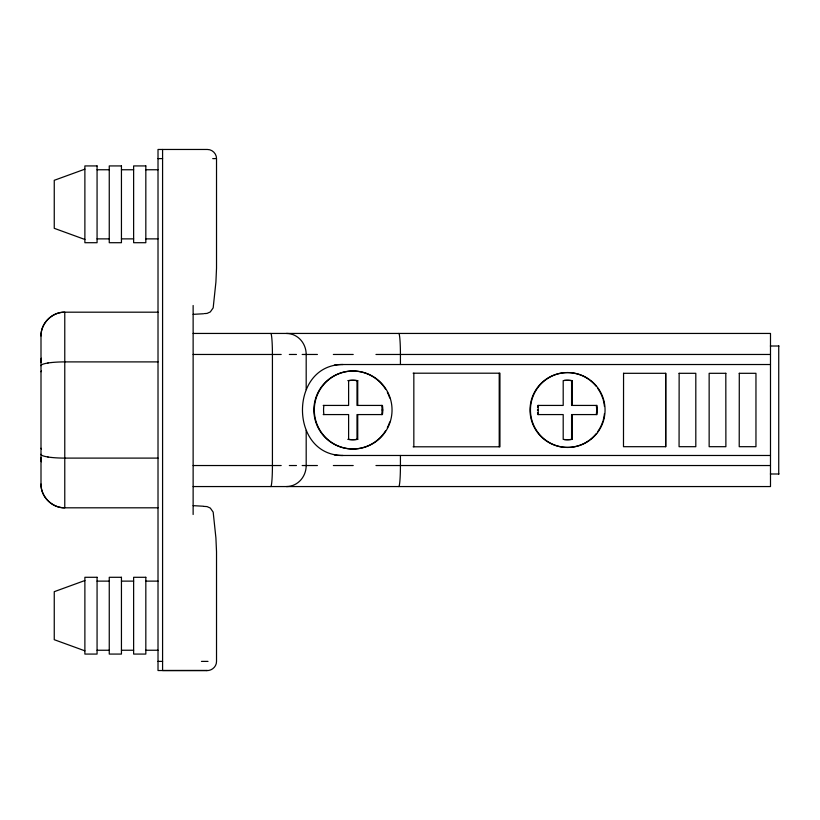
<?xml version="1.0" encoding="UTF-8"?>
<svg xmlns="http://www.w3.org/2000/svg" width="820" height="820" viewBox="0 0 820 820"><rect width="100%" height="100%" fill="white"/><g stroke="black" fill="none" stroke-linecap="round" stroke-linejoin="round"><path stroke-width="1.23" d="M158.014 507.816L64.77 507.816C52.07 508.051 40.764 496.746 41 484.046L41 335.954C40.764 323.254 52.07 311.948 64.77 312.184L158.014 312.184M41.246 359.016L41 362.46L41.379 358.248M41 335.954C40.795 323.244 52.06 312.01 64.77 312.184L64.77 507.816C52.06 507.99 40.795 496.756 41 484.046M343.026 364.521C288.958 364.223 288.958 455.776 343.026 455.479M41 365.699L41.451 364.941A24.19 3.926 0.4 0 1 48.042 363.004M41 371.737L41.461 371.081M84.88 169.166L54.253 180.308L54.253 228.319L84.88 239.471M84.88 580.529L54.253 591.681L54.253 639.692L84.88 650.834M206.466 670.534C211.642 671.067 216.644 666.65 216.521 661.391L216.521 551.747L215.906 537.899L213.179 512.141L210.309 508.062L207.07 506.596L204.282 506.401M47.908 362.983L51.516 362.522M203.637 313.752L193.13 314.347M158.014 158.608L162.585 158.608M212.718 158.608L215.568 158.608M97.067 169.76L109.255 169.76M121.442 169.76L133.629 169.76M145.827 169.76L158.014 169.76M97.067 238.876L109.255 238.876M121.442 238.876L133.629 238.876M145.827 238.876L158.014 238.876M193.141 333.443L770.492 333.443L770.492 486.557L193.141 486.557M770.359 346.009L779 346.009M193.13 354.465L281.188 354.465M289.337 354.465L296.461 354.465M302.17 354.465L317.412 354.465M333.361 354.465L353.215 354.465M375.97 354.465L770.492 354.465M158.014 361.897L64.77 361.897A23.565 3.608 0 0 0 51.578 362.532M770.492 364.521L341.479 364.521A45.479 45.336 -90 0 0 334.386 365.084M413.106 373.202L499.944 373.202L499.944 446.797L413.106 446.797M623.487 373.305L665.748 373.305L665.748 446.695L623.487 446.695L623.559 373.305M679.073 373.305L695.811 373.305L695.811 446.695L679.073 446.695L679.144 373.305M739.22 373.305L755.958 373.305L755.958 446.695L739.22 446.695L739.291 373.305M357.725 380.644A29.715 29.612 -90 0 0 348.613 380.644L347.885 380.644A29.715 29.612 -90 0 1 356.997 380.644L357.725 380.644L357.725 405.428M564.283 380.418A29.715 29.612 -90 0 1 571.581 380.644L572.309 380.644L572.309 405.428M323.183 405.428L348.613 405.428L348.613 380.644M537.766 405.428L563.197 405.428L563.197 380.644A29.715 29.612 90 0 1 572.309 380.644M382.058 410L382.786 410M537.407 410L538.135 410M596.642 410L597.37 410M323.183 414.571L348.613 414.571L348.613 439.356L347.885 439.356A29.715 29.612 -90 0 0 356.997 439.356L357.725 439.356L357.725 414.571M537.766 414.571L563.197 414.571L563.197 439.356A29.715 29.612 -90 0 0 572.309 439.356L572.309 414.571M564.283 439.581A29.715 29.612 90 0 0 571.581 439.356L572.309 439.356M770.492 455.479L341.479 455.479A45.479 45.336 -90 0 1 334.386 454.915M158.014 458.103L64.77 458.103A23.565 3.608 0 0 1 51.578 457.468M193.13 465.534L281.188 465.534M289.337 465.534L296.461 465.534M302.17 465.534L317.412 465.534M333.361 465.534L353.215 465.534M375.97 465.534L770.492 465.534M770.359 473.991L779 473.991M97.067 581.124L109.255 581.124M121.442 581.124L133.629 581.124M145.827 581.124L158.014 581.124M97.067 650.239L109.255 650.239M121.442 650.239L133.629 650.239M145.827 650.239L158.014 650.239M158.014 661.391L162.585 661.391M201.453 661.391L208.003 661.391M206.578 670.504L162.585 670.534L162.585 149.465M207.378 670.534L158.014 670.534L158.014 149.465L207.378 149.465C212.257 149.373 216.613 153.719 216.521 158.608L216.521 268.253L215.906 282.101L213.179 307.859L210.309 311.938L207.07 313.404L204.518 313.599M193.13 505.653L203.637 506.247M47.908 457.017L51.516 457.478M41 448.263L41.461 448.919M41 454.3L41.451 455.059A24.19 3.926 -0.4 0 0 48.042 456.996M41.379 461.752L41 457.539L41.246 460.983M778.733 346.009L778.733 473.991M665.676 373.305L665.676 446.695M571.581 380.644L571.581 405.428L597.021 405.428A29.715 29.612 -90 0 1 597.021 414.571L571.581 414.571L571.581 439.356M499.216 373.202L499.216 446.797M413.833 373.202L413.833 446.797M400.426 364.521L400.426 354.465A21.023 1.671 -90 0 0 398.756 333.443M400.426 455.479L400.426 465.534A21.023 1.671 -90 0 1 398.756 486.557M356.997 380.644L356.997 405.428L382.438 405.428A29.715 29.612 -90 0 1 382.438 414.571L356.997 414.571L356.997 439.356M306.188 389.613L306.188 354.465A21.023 19.731 -90 0 0 286.467 333.443M306.188 430.387L306.188 465.534A21.023 19.731 -90 0 1 286.467 486.557M193.13 305.501L193.13 514.499M357.725 439.356A29.715 29.612 -90 0 1 348.613 439.356M323.91 414.571A29.715 29.612 -90 0 1 323.91 405.428M538.494 414.571A29.715 29.612 -90 0 1 538.494 405.428M596.294 405.428A29.715 29.612 -90 0 1 596.294 414.571M537.541 407.253A29.715 29.612 -90 0 1 537.633 406.341M589.242 440.279A37.423 37.3 -90 0 1 539.601 435.041A37.423 37.3 -90 0 1 539.601 384.959A37.423 37.3 -90 0 1 589.242 379.721M590.174 380.429A37.423 37.3 -90 0 1 596.058 386.148M597.493 388.003A37.423 37.3 -90 0 1 602.792 398.438M603.141 399.555A37.423 37.3 -90 0 1 604.453 406.474M604.453 413.526A37.423 37.3 -90 0 1 603.141 420.445M602.792 421.562A37.423 37.3 -90 0 1 597.493 431.996M596.058 433.852A37.423 37.3 -90 0 1 590.174 439.571M385.543 430.889A38.981 38.858 -90 0 1 327.344 439.51A38.981 38.858 -90 0 1 327.344 380.49A38.981 38.858 -90 0 1 385.543 389.11M387.358 392.298A38.981 38.858 -90 0 1 389.695 397.956M389.695 422.044A38.981 38.858 -90 0 1 387.358 427.702M270.754 486.557A21.023 1.671 -90 0 0 272.424 465.534L272.424 354.465A21.023 1.671 90 0 0 270.754 333.443M537.633 413.659A29.715 29.612 90 0 1 537.541 412.747M381.71 405.428A29.715 29.612 -90 0 1 381.71 414.571M97.067 165.927L84.88 165.927L84.88 242.71L97.067 242.71L97.067 165.927M121.442 165.927L109.255 165.927L109.255 242.71L121.442 242.71L121.442 165.927M145.827 165.927L133.629 165.927L133.629 242.71L145.827 242.71L145.827 165.927M725.884 373.305L709.146 373.305L709.146 446.695L725.884 446.695L725.813 373.305M97.067 577.29L84.88 577.29L84.88 654.073L97.067 654.073L97.067 577.29M121.442 577.29L109.255 577.29L109.255 654.073L121.442 654.073L121.442 577.29M145.827 577.29L133.629 577.29L133.629 654.073L145.827 654.073L145.827 577.29M596.745 433.554A37.423 37.3 -90 0 0 573.59 373.038A37.423 37.3 -90 0 0 532.928 423.407A37.423 37.3 -90 0 0 596.745 433.554M383.37 434.538A38.981 38.858 -90 0 0 359.252 371.491A38.981 38.858 -90 0 0 316.889 423.971A38.981 38.858 -90 0 0 383.37 434.538"/></g></svg>
